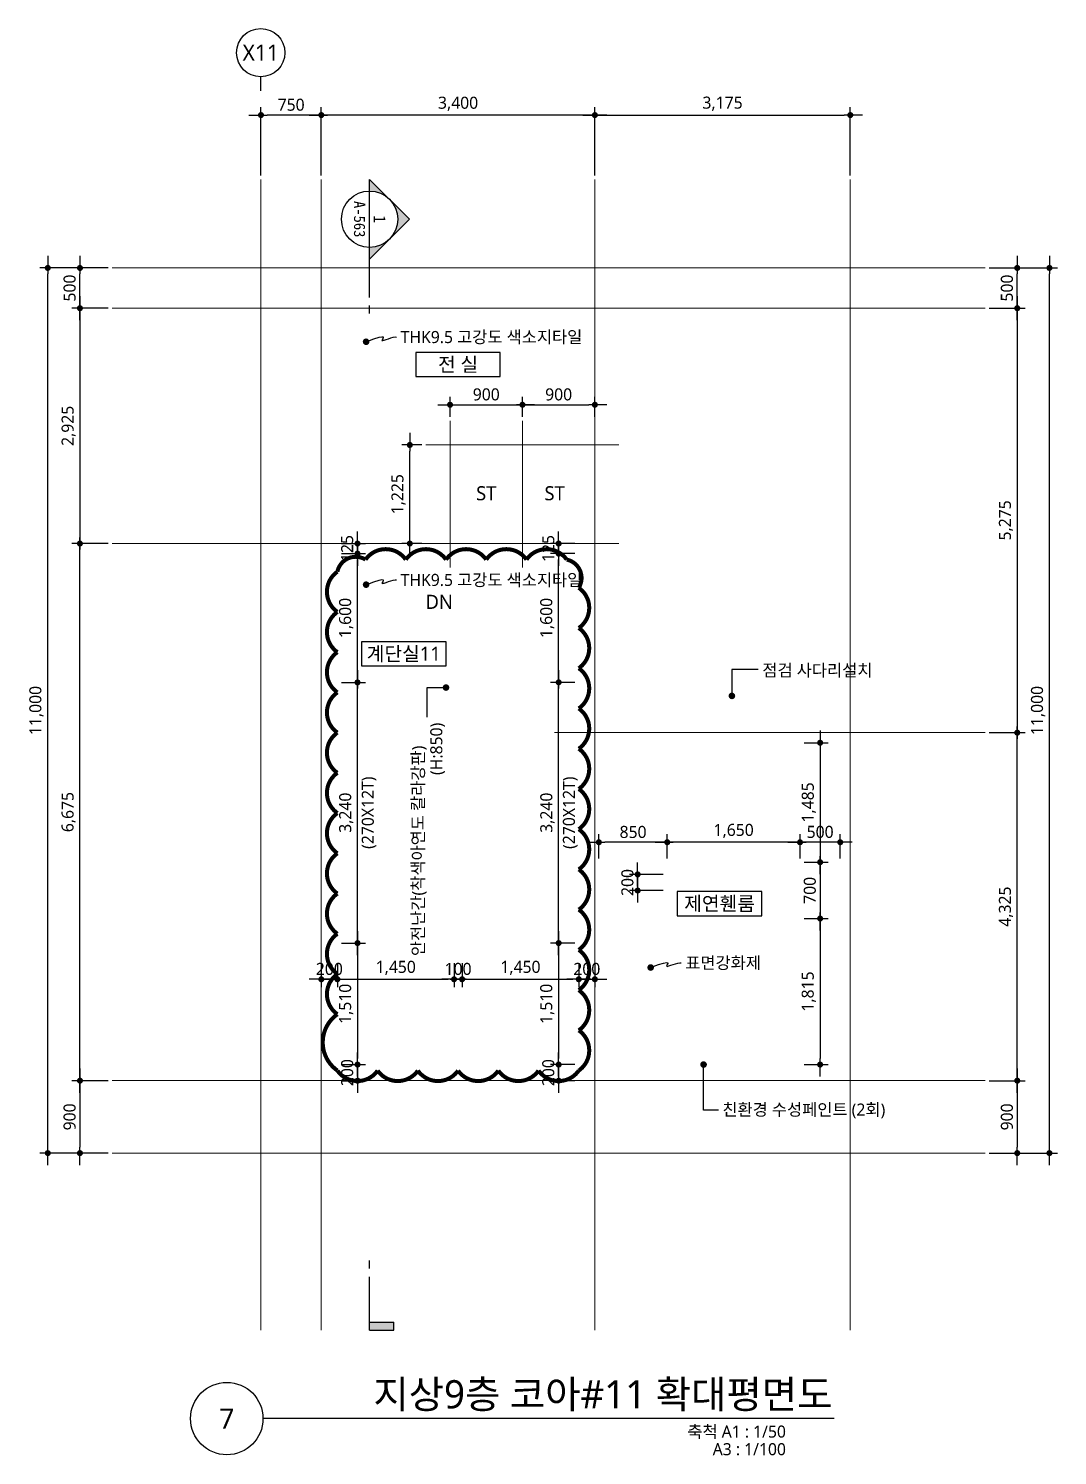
# Model space of a CAD drawing. Header units: millimetres. Extents: x 1467181 to 1850972, y 836037 to 895281.
# Drawn here: x 1683125 to 1695914, y 837511 to 855244 of the extents above; entities that cross this region are included whole.
import ezdxf
from ezdxf.enums import TextEntityAlignment as Align

# ---------------------------------------------------------------- set-up
doc = ezdxf.new("R2010")
doc.units = ezdxf.units.MM
doc.header["$MEASUREMENT"] = 0
doc.linetypes.add('CEN', pattern=[62, 60, -1, 0, -1])
doc.layers.get('0').update_dxf_attribs({"linetype": 'CONTINUOUS'})
for name, color, linetype, lineweight in [('A-AXIS-BUBL', 7, 'CONTINUOUS', 25), ('A-CNTL', 1, 'CEN', 15), ('A-DIMS', 7, 'CONTINUOUS', 25), ('A-MKXS-LEAD', 7, 'CONTINUOUS', 25), ('A-MKXS-MAK1', 3, 'CONTINUOUS', 25), ('A-MKXS-TEXT1', 3, 'CONTINUOUS', 25), ('A-MKXS-TEXT2', 7, 'CONTINUOUS', 25), ('A-MKXX-NAME', 3, 'CONTINUOUS', 25), ('A-MKXX-SYMB', 7, 'CONTINUOUS', 25), ('A-XXXX-SYMB', 7, 'CONTINUOUS', 25), ('A-XXXX-TXT1', 3, 'CONTINUOUS', 25), ('A-XXXX-TXT2', 3, 'CONTINUOUS', 25), ('REV-202205', 20, 'CONTINUOUS', 25)]:
    doc.layers.add(name, color=color, linetype=linetype, lineweight=lineweight)
doc.styles.add('HY울릉도L', font='')
doc.styles.add('돋움체', font='')
doc.styles.add('맑은고딕', font='malgun.ttf')
doc.styles.get('HY울릉도L').set_extended_font_data('HYwulM')
doc.styles.get('돋움체').set_extended_font_data('DotumChe')
doc.dimstyles.new('CDIM', dxfattribs={"dimtxt": 3, "dimasz": 1.5, "dimexe": 2, "dimexo": 1, "dimgap": 1, "dimtad": 1, "dimdec": 0, "dimrnd": 0.5, "dimzin": 0, "dimdsep": 32, "dimlunit": 6, "dimtxsty": 'HY울릉도L', "dimblk1": '_CIDOT', "dimblk2": '_CIDOT', "dimsah": 1, "dimcen": 5.5, "dimclrd": 2, "dimclre": 2, "dimclrt": 7, "dimadec": 0, "dimazin": 0, "dimtfac": 1, "dimtdec": 0, "dimtix": 1, "dimtmove": 2, "dimatfit": 1, "dimldrblk": '_CIDOT', "dimfxl": 1, "dimtolj": 1, "dimtzin": 0, "dimlwd": -1, "dimarcsym": 0})

# ---------------------------------------------------------------- blocks, each defined once
blk = doc.blocks.new('_CIDOT')
at = {"color": 0, "linetype": 'ByBlock'}
blk.add_line((2, 0), (-1, 0), dxfattribs=at)
at = {"color": 0, "linetype": 'ByBlock', "const_width": 0.5}
blk.add_lwpolyline([(-0.25, 0, 1), (0.25, 0, 1)], format="xyb", close=True, dxfattribs=at)
blk = doc.blocks.new('*D124')
at = {"layer": 'A-DIMS', "lineweight": -2, "transparency": 16777216}
for p, q in [((1686014, 853419), (1686014, 854269)), ((1686764, 853419), (1686764, 854269))]:
    blk.add_line(p, q, dxfattribs=at)
at = {"layer": 'A-DIMS', "transparency": 16777216}
blk.add_line((1686689, 854169), (1686089, 854169), dxfattribs=at)
at = {"layer": 'A-DIMS', "transparency": 16777216, "xscale": 75, "yscale": 75, "zscale": 75, "rotation": 180}
blk.add_blockref('_CIDOT', (1686014, 854169), dxfattribs=at)
at = {"layer": 'A-DIMS', "transparency": 16777216, "xscale": 75, "yscale": 75, "zscale": 75}
blk.add_blockref('_CIDOT', (1686764, 854169), dxfattribs=at)
at = {"layer": 'A-DIMS', "color": 3, "transparency": 16777216, "insert": (1686389, 854297), "char_height": 150, "attachment_point": 5, "style": '맑은고딕'}
blk.add_mtext('\\A1;750', dxfattribs=at)
blk = doc.blocks.new('*D125')
at = {"layer": 'A-DIMS', "lineweight": -2, "transparency": 16777216}
for p, q in [((1686764, 853419), (1686764, 854269)), ((1690164, 853419), (1690164, 854269))]:
    blk.add_line(p, q, dxfattribs=at)
at = {"layer": 'A-DIMS', "transparency": 16777216}
blk.add_line((1690089, 854169), (1686839, 854169), dxfattribs=at)
at = {"layer": 'A-DIMS', "transparency": 16777216, "xscale": 75, "yscale": 75, "zscale": 75, "rotation": 180}
blk.add_blockref('_CIDOT', (1686764, 854169), dxfattribs=at)
at = {"layer": 'A-DIMS', "transparency": 16777216, "xscale": 75, "yscale": 75, "zscale": 75}
blk.add_blockref('_CIDOT', (1690164, 854169), dxfattribs=at)
at = {"layer": 'A-DIMS', "color": 3, "transparency": 16777216, "insert": (1688464, 854309), "char_height": 150, "attachment_point": 5, "style": '맑은고딕'}
blk.add_mtext('\\A1;3,400', dxfattribs=at)
blk = doc.blocks.new('*D126')
at = {"layer": 'A-DIMS', "lineweight": -2, "transparency": 16777216}
for p, q in [((1684114, 852269), (1683264, 852269)), ((1684114, 841269), (1683264, 841269))]:
    blk.add_line(p, q, dxfattribs=at)
at = {"layer": 'A-DIMS', "transparency": 16777216}
blk.add_line((1683364, 841344), (1683364, 852194), dxfattribs=at)
at = {"layer": 'A-DIMS', "transparency": 16777216, "xscale": 75, "yscale": 75, "zscale": 75}
for p, rotation in [((1683364, 852269), 90), ((1683364, 841269), 270)]:
    blk.add_blockref('_CIDOT', p, dxfattribs=dict(at, rotation=rotation))
at = {"layer": 'A-DIMS', "color": 3, "transparency": 16777216, "insert": (1683223, 846769), "char_height": 150, "attachment_point": 5, "rotation": 90, "style": '맑은고딕'}
blk.add_mtext('\\A1;11,000', dxfattribs=at)
blk = doc.blocks.new('*D127')
at = {"layer": 'A-DIMS', "lineweight": -2, "transparency": 16777216}
for p, q in [((1684114, 852269), (1683664, 852269)), ((1684114, 851769), (1683664, 851769))]:
    blk.add_line(p, q, dxfattribs=at)
at = {"layer": 'A-DIMS', "transparency": 16777216}
blk.add_line((1683764, 851844), (1683764, 852194), dxfattribs=at)
at = {"layer": 'A-DIMS', "transparency": 16777216, "xscale": 75, "yscale": 75, "zscale": 75}
for p, rotation in [((1683764, 852269), 90), ((1683764, 851769), 270)]:
    blk.add_blockref('_CIDOT', p, dxfattribs=dict(at, rotation=rotation))
at = {"layer": 'A-DIMS', "color": 3, "transparency": 16777216, "insert": (1683636, 852019), "char_height": 150, "attachment_point": 5, "rotation": 90, "style": '맑은고딕'}
blk.add_mtext('\\A1;500', dxfattribs=at)
blk = doc.blocks.new('*D128')
at = {"layer": 'A-DIMS', "lineweight": -2, "transparency": 16777216}
for p, q in [((1684114, 851769), (1683664, 851769)), ((1684114, 848844), (1683664, 848844))]:
    blk.add_line(p, q, dxfattribs=at)
at = {"layer": 'A-DIMS', "transparency": 16777216}
blk.add_line((1683764, 851694), (1683764, 848919), dxfattribs=at)
at = {"layer": 'A-DIMS', "transparency": 16777216, "xscale": 75, "yscale": 75, "zscale": 75}
for p, rotation in [((1683764, 851769), 90), ((1683764, 848844), 270)]:
    blk.add_blockref('_CIDOT', p, dxfattribs=dict(at, rotation=rotation))
at = {"layer": 'A-DIMS', "color": 3, "transparency": 16777216, "insert": (1683624, 850307), "char_height": 150, "attachment_point": 5, "rotation": 90, "style": '맑은고딕'}
blk.add_mtext('\\A1;2,925', dxfattribs=at)
blk = doc.blocks.new('*D129')
at = {"layer": 'A-DIMS', "lineweight": -2, "transparency": 16777216}
for p, q in [((1684114, 848844), (1683664, 848844)), ((1684114, 842169), (1683664, 842169))]:
    blk.add_line(p, q, dxfattribs=at)
at = {"layer": 'A-DIMS', "transparency": 16777216}
blk.add_line((1683764, 842244), (1683764, 848769), dxfattribs=at)
at = {"layer": 'A-DIMS', "transparency": 16777216, "xscale": 75, "yscale": 75, "zscale": 75}
for p, rotation in [((1683764, 848844), 90), ((1683764, 842169), 270)]:
    blk.add_blockref('_CIDOT', p, dxfattribs=dict(at, rotation=rotation))
at = {"layer": 'A-DIMS', "color": 3, "transparency": 16777216, "insert": (1683624, 845507), "char_height": 150, "attachment_point": 5, "rotation": 90, "style": '맑은고딕'}
blk.add_mtext('\\A1;6,675', dxfattribs=at)
blk = doc.blocks.new('*D130')
at = {"layer": 'A-DIMS', "lineweight": -2, "transparency": 16777216}
for p, q in [((1684114, 842169), (1683664, 842169)), ((1684114, 841269), (1683664, 841269))]:
    blk.add_line(p, q, dxfattribs=at)
at = {"layer": 'A-DIMS', "transparency": 16777216}
blk.add_line((1683764, 842094), (1683764, 841344), dxfattribs=at)
at = {"layer": 'A-DIMS', "transparency": 16777216, "xscale": 75, "yscale": 75, "zscale": 75}
for p, rotation in [((1683764, 842169), 90), ((1683764, 841269), 270)]:
    blk.add_blockref('_CIDOT', p, dxfattribs=dict(at, rotation=rotation))
at = {"layer": 'A-DIMS', "color": 3, "transparency": 16777216, "insert": (1683636, 841719), "char_height": 150, "attachment_point": 5, "rotation": 90, "style": '맑은고딕'}
blk.add_mtext('\\A1;900', dxfattribs=at)
blk = doc.blocks.new('*D131')
at = {"layer": 'A-DIMS', "lineweight": -2, "transparency": 16777216}
for p, q in [((1688364, 850419), (1688364, 850669)), ((1689264, 850419), (1689264, 850669))]:
    blk.add_line(p, q, dxfattribs=at)
at = {"layer": 'A-DIMS', "transparency": 16777216}
blk.add_line((1688439, 850569), (1689189, 850569), dxfattribs=at)
at = {"layer": 'A-DIMS', "transparency": 16777216, "xscale": 75, "yscale": 75, "zscale": 75, "rotation": 180}
blk.add_blockref('_CIDOT', (1688364, 850569), dxfattribs=at)
at = {"layer": 'A-DIMS', "transparency": 16777216, "xscale": 75, "yscale": 75, "zscale": 75}
blk.add_blockref('_CIDOT', (1689264, 850569), dxfattribs=at)
at = {"layer": 'A-DIMS', "color": 3, "transparency": 16777216, "insert": (1688814, 850697), "char_height": 150, "attachment_point": 5, "style": '맑은고딕'}
blk.add_mtext('\\A1;900', dxfattribs=at)
blk = doc.blocks.new('*D132')
at = {"layer": 'A-DIMS', "lineweight": -2, "transparency": 16777216}
for p, q in [((1689264, 850419), (1689264, 850669)), ((1690164, 850419), (1690164, 850669))]:
    blk.add_line(p, q, dxfattribs=at)
at = {"layer": 'A-DIMS', "transparency": 16777216}
blk.add_line((1689339, 850569), (1690089, 850569), dxfattribs=at)
at = {"layer": 'A-DIMS', "transparency": 16777216, "xscale": 75, "yscale": 75, "zscale": 75, "rotation": 180}
blk.add_blockref('_CIDOT', (1689264, 850569), dxfattribs=at)
at = {"layer": 'A-DIMS', "transparency": 16777216, "xscale": 75, "yscale": 75, "zscale": 75}
blk.add_blockref('_CIDOT', (1690164, 850569), dxfattribs=at)
at = {"layer": 'A-DIMS', "color": 3, "transparency": 16777216, "insert": (1689714, 850697), "char_height": 150, "attachment_point": 5, "style": '맑은고딕'}
blk.add_mtext('\\A1;900', dxfattribs=at)
blk = doc.blocks.new('*D133')
at = {"layer": 'A-DIMS', "lineweight": -2, "transparency": 16777216}
for p, q in [((1688014, 850069), (1687764, 850069)), ((1688014, 848844), (1687764, 848844))]:
    blk.add_line(p, q, dxfattribs=at)
at = {"layer": 'A-DIMS', "transparency": 16777216}
blk.add_line((1687864, 848919), (1687864, 849994), dxfattribs=at)
at = {"layer": 'A-DIMS', "transparency": 16777216, "xscale": 75, "yscale": 75, "zscale": 75}
for p, rotation in [((1687864, 850069), 90), ((1687864, 848844), 270)]:
    blk.add_blockref('_CIDOT', p, dxfattribs=dict(at, rotation=rotation))
at = {"layer": 'A-DIMS', "color": 3, "transparency": 16777216, "insert": (1687723, 849457), "char_height": 150, "attachment_point": 5, "rotation": 90, "style": '맑은고딕'}
blk.add_mtext('\\A1;1,225', dxfattribs=at)
blk = doc.blocks.new('*D134')
at = {"layer": 'A-DIMS', "lineweight": -2, "transparency": 16777216}
for p, q in [((1690164, 853419), (1690164, 854269)), ((1693339, 853419), (1693339, 854269))]:
    blk.add_line(p, q, dxfattribs=at)
at = {"layer": 'A-DIMS', "transparency": 16777216}
blk.add_line((1690239, 854169), (1693264, 854169), dxfattribs=at)
at = {"layer": 'A-DIMS', "transparency": 16777216, "xscale": 75, "yscale": 75, "zscale": 75, "rotation": 180}
blk.add_blockref('_CIDOT', (1690164, 854169), dxfattribs=at)
at = {"layer": 'A-DIMS', "transparency": 16777216, "xscale": 75, "yscale": 75, "zscale": 75}
blk.add_blockref('_CIDOT', (1693339, 854169), dxfattribs=at)
at = {"layer": 'A-DIMS', "color": 3, "transparency": 16777216, "insert": (1691751, 854310), "char_height": 150, "attachment_point": 5, "style": '맑은고딕'}
blk.add_mtext('\\A1;3,175', dxfattribs=at)
blk = doc.blocks.new('*D135')
at = {"layer": 'A-DIMS', "lineweight": -2, "transparency": 16777216}
for p, q in [((1695064, 852269), (1695914, 852269)), ((1695064, 841269), (1695914, 841269))]:
    blk.add_line(p, q, dxfattribs=at)
at = {"layer": 'A-DIMS', "transparency": 16777216}
blk.add_line((1695814, 841344), (1695814, 852194), dxfattribs=at)
at = {"layer": 'A-DIMS', "transparency": 16777216, "xscale": 75, "yscale": 75, "zscale": 75}
for p, rotation in [((1695814, 852269), 90), ((1695814, 841269), 270)]:
    blk.add_blockref('_CIDOT', p, dxfattribs=dict(at, rotation=rotation))
at = {"layer": 'A-DIMS', "color": 3, "transparency": 16777216, "insert": (1695673, 846769), "char_height": 150, "attachment_point": 5, "rotation": 90, "style": '맑은고딕'}
blk.add_mtext('\\A1;11,000', dxfattribs=at)
blk = doc.blocks.new('*D136')
at = {"layer": 'A-DIMS', "lineweight": -2, "transparency": 16777216}
for p, q in [((1695064, 852269), (1695514, 852269)), ((1695064, 851769), (1695514, 851769))]:
    blk.add_line(p, q, dxfattribs=at)
at = {"layer": 'A-DIMS', "transparency": 16777216}
blk.add_line((1695414, 851844), (1695414, 852194), dxfattribs=at)
at = {"layer": 'A-DIMS', "transparency": 16777216, "xscale": 75, "yscale": 75, "zscale": 75}
for p, rotation in [((1695414, 852269), 90), ((1695414, 851769), 270)]:
    blk.add_blockref('_CIDOT', p, dxfattribs=dict(at, rotation=rotation))
at = {"layer": 'A-DIMS', "color": 3, "transparency": 16777216, "insert": (1695286, 852019), "char_height": 150, "attachment_point": 5, "rotation": 90, "style": '맑은고딕'}
blk.add_mtext('\\A1;500', dxfattribs=at)
blk = doc.blocks.new('*D137')
at = {"layer": 'A-DIMS', "lineweight": -2, "transparency": 16777216}
for p, q in [((1695064, 851769), (1695514, 851769)), ((1695064, 846494), (1695514, 846494))]:
    blk.add_line(p, q, dxfattribs=at)
at = {"layer": 'A-DIMS', "transparency": 16777216}
blk.add_line((1695414, 851694), (1695414, 846569), dxfattribs=at)
at = {"layer": 'A-DIMS', "transparency": 16777216, "xscale": 75, "yscale": 75, "zscale": 75}
for p, rotation in [((1695414, 851769), 90), ((1695414, 846494), 270)]:
    blk.add_blockref('_CIDOT', p, dxfattribs=dict(at, rotation=rotation))
at = {"layer": 'A-DIMS', "color": 3, "transparency": 16777216, "insert": (1695274, 849132), "char_height": 150, "attachment_point": 5, "rotation": 90, "style": '맑은고딕'}
blk.add_mtext('\\A1;5,275', dxfattribs=at)
blk = doc.blocks.new('*D138')
at = {"layer": 'A-DIMS', "lineweight": -2, "transparency": 16777216}
for p, q in [((1695064, 846494), (1695514, 846494)), ((1695064, 842169), (1695514, 842169))]:
    blk.add_line(p, q, dxfattribs=at)
at = {"layer": 'A-DIMS', "transparency": 16777216}
blk.add_line((1695414, 842244), (1695414, 846419), dxfattribs=at)
at = {"layer": 'A-DIMS', "transparency": 16777216, "xscale": 75, "yscale": 75, "zscale": 75}
for p, rotation in [((1695414, 846494), 90), ((1695414, 842169), 270)]:
    blk.add_blockref('_CIDOT', p, dxfattribs=dict(at, rotation=rotation))
at = {"layer": 'A-DIMS', "color": 3, "transparency": 16777216, "insert": (1695274, 844332), "char_height": 150, "attachment_point": 5, "rotation": 90, "style": '맑은고딕'}
blk.add_mtext('\\A1;4,325', dxfattribs=at)
blk = doc.blocks.new('*D139')
at = {"layer": 'A-DIMS', "lineweight": -2, "transparency": 16777216}
for p, q in [((1695064, 842169), (1695514, 842169)), ((1695064, 841269), (1695514, 841269))]:
    blk.add_line(p, q, dxfattribs=at)
at = {"layer": 'A-DIMS', "transparency": 16777216}
blk.add_line((1695414, 842094), (1695414, 841344), dxfattribs=at)
at = {"layer": 'A-DIMS', "transparency": 16777216, "xscale": 75, "yscale": 75, "zscale": 75}
for p, rotation in [((1695414, 842169), 90), ((1695414, 841269), 270)]:
    blk.add_blockref('_CIDOT', p, dxfattribs=dict(at, rotation=rotation))
at = {"layer": 'A-DIMS', "color": 3, "transparency": 16777216, "insert": (1695286, 841719), "char_height": 150, "attachment_point": 5, "rotation": 90, "style": '맑은고딕'}
blk.add_mtext('\\A1;900', dxfattribs=at)
blk = doc.blocks.new('CORE 11- 단면')
at = {"layer": 'A-MKXS-MAK1'}
blk.add_hatch(color=256, dxfattribs=at).paths.add_polyline_path([(22637, 13698), (22637, 13798), (22937, 13798), (22937, 13698)])
h = blk.add_hatch(color=256, dxfattribs=at)
h.paths.add_polyline_path([(22442, -7), (22690, 241, 0.414214), (22690, -254)])
h.paths.add_polyline_path([(22690, 241), (22937, 488), (22937, 343, 0.198912)])
h.paths.add_polyline_path([(22690, -254, 0.198912), (22937, -357), (22937, -502)])
for p, q in [((22637, 13798), (22637, 13698)), ((22937, 13798), (22637, 13798)), ((22937, 13698), (22637, 13698)), ((22937, 13798), (22937, 13135)), ((22937, 13035), (22937, 12935)), ((22937, 1166), (22937, 1066)), ((22937, 966), (22937, -502)), ((22937, 488), (22442, -7)), ((22937, -502), (22442, -7))]:
    blk.add_line(p, q, dxfattribs=at)
blk.add_circle((22937, -7), 350, dxfattribs=at)
at = {"layer": 'A-MKXS-TEXT2', "style": '돋움체'}
for s, height, p in [('A-563', 140, (23062, -7)), ('1', 150, (22812, -7))]:
    blk.add_text(s, height=height, rotation=90, dxfattribs=at).set_placement(p, align=Align.MIDDLE)
blk = doc.blocks.new('*D648')
at = {"layer": 'A-DIMS', "lineweight": -2, "transparency": 16777216}
for p, q in [((1687014, 847119), (1687314, 847119)), ((1687014, 843879), (1687314, 843879))]:
    blk.add_line(p, q, dxfattribs=at)
at = {"layer": 'A-DIMS', "transparency": 16777216}
blk.add_line((1687214, 843954), (1687214, 847044), dxfattribs=at)
at = {"layer": 'A-DIMS', "transparency": 16777216, "xscale": 75, "yscale": 75, "zscale": 75}
for p, rotation in [((1687214, 847119), 90), ((1687214, 843879), 270)]:
    blk.add_blockref('_CIDOT', p, dxfattribs=dict(at, rotation=rotation))
at = {"layer": 'A-DIMS', "color": 3, "transparency": 16777216, "char_height": 150, "attachment_point": 5, "rotation": 90, "style": '맑은고딕'}
for s, insert in [('\\A1;(270X12T)', (1687358, 845499)), ('\\A1;3,240', (1687074, 845499))]:
    blk.add_mtext(s, dxfattribs=dict(at, insert=insert))
blk = doc.blocks.new('*D649')
at = {"layer": 'A-DIMS', "lineweight": -2, "transparency": 16777216}
for p, q in [((1687014, 843879), (1687314, 843879)), ((1687014, 842369), (1687314, 842369))]:
    blk.add_line(p, q, dxfattribs=at)
at = {"layer": 'A-DIMS', "transparency": 16777216}
blk.add_line((1687214, 843804), (1687214, 842444), dxfattribs=at)
at = {"layer": 'A-DIMS', "transparency": 16777216, "xscale": 75, "yscale": 75, "zscale": 75}
for p, rotation in [((1687214, 843879), 90), ((1687214, 842369), 270)]:
    blk.add_blockref('_CIDOT', p, dxfattribs=dict(at, rotation=rotation))
at = {"layer": 'A-DIMS', "color": 3, "transparency": 16777216, "insert": (1687073, 843124), "char_height": 150, "attachment_point": 5, "rotation": 90, "style": '맑은고딕'}
blk.add_mtext('\\A1;1,510', dxfattribs=at)
blk = doc.blocks.new('*D650')
at = {"layer": 'A-DIMS', "lineweight": -2, "transparency": 16777216}
for p, q in [((1687014, 848719), (1687314, 848719)), ((1687014, 847119), (1687314, 847119))]:
    blk.add_line(p, q, dxfattribs=at)
at = {"layer": 'A-DIMS', "transparency": 16777216}
blk.add_line((1687214, 847194), (1687214, 848644), dxfattribs=at)
at = {"layer": 'A-DIMS', "transparency": 16777216, "xscale": 75, "yscale": 75, "zscale": 75}
for p, rotation in [((1687214, 848719), 90), ((1687214, 847119), 270)]:
    blk.add_blockref('_CIDOT', p, dxfattribs=dict(at, rotation=rotation))
at = {"layer": 'A-DIMS', "color": 3, "transparency": 16777216, "insert": (1687073, 847919), "char_height": 150, "attachment_point": 5, "rotation": 90, "style": '맑은고딕'}
blk.add_mtext('\\A1;1,600', dxfattribs=at)
blk = doc.blocks.new('*D651')
at = {"layer": 'A-DIMS', "transparency": 16777216}
for p, q in [((1687214, 848919), (1687214, 848994)), ((1687214, 848719), (1687214, 848844)), ((1687214, 848644), (1687214, 848569))]:
    blk.add_line(p, q, dxfattribs=at)
at = {"layer": 'A-DIMS', "lineweight": -2, "transparency": 16777216}
for p, q in [((1687014, 848844), (1687314, 848844)), ((1687014, 848719), (1687314, 848719))]:
    blk.add_line(p, q, dxfattribs=at)
at = {"layer": 'A-DIMS', "transparency": 16777216, "xscale": 75, "yscale": 75, "zscale": 75}
for p, rotation in [((1687214, 848844), 270), ((1687214, 848719), 90)]:
    blk.add_blockref('_CIDOT', p, dxfattribs=dict(at, rotation=rotation))
at = {"layer": 'A-DIMS', "color": 3, "transparency": 16777216, "insert": (1687086, 848782), "char_height": 150, "attachment_point": 5, "rotation": 90, "style": '맑은고딕'}
blk.add_mtext('\\A1;125', dxfattribs=at)
blk = doc.blocks.new('*D652')
at = {"layer": 'A-DIMS', "transparency": 16777216}
for p, q in [((1687214, 842444), (1687214, 842519)), ((1687214, 842369), (1687214, 842169)), ((1687214, 842094), (1687214, 842019))]:
    blk.add_line(p, q, dxfattribs=at)
at = {"layer": 'A-DIMS', "lineweight": -2, "transparency": 16777216}
for p, q in [((1687014, 842369), (1687314, 842369)), ((1687014, 842169), (1687314, 842169))]:
    blk.add_line(p, q, dxfattribs=at)
at = {"layer": 'A-DIMS', "transparency": 16777216, "xscale": 75, "yscale": 75, "zscale": 75}
for p, rotation in [((1687214, 842369), 270), ((1687214, 842169), 90)]:
    blk.add_blockref('_CIDOT', p, dxfattribs=dict(at, rotation=rotation))
at = {"layer": 'A-DIMS', "color": 3, "transparency": 16777216, "insert": (1687086, 842269), "char_height": 150, "attachment_point": 5, "rotation": 90, "style": '맑은고딕'}
blk.add_mtext('\\A1;200', dxfattribs=at)
blk = doc.blocks.new('*D653')
at = {"layer": 'A-DIMS', "lineweight": -2, "transparency": 16777216}
for p, q in [((1686964, 843629), (1686964, 843329)), ((1688414, 843629), (1688414, 843329))]:
    blk.add_line(p, q, dxfattribs=at)
at = {"layer": 'A-DIMS', "transparency": 16777216}
blk.add_line((1687039, 843429), (1688339, 843429), dxfattribs=at)
at = {"layer": 'A-DIMS', "transparency": 16777216, "xscale": 75, "yscale": 75, "zscale": 75, "rotation": 180}
blk.add_blockref('_CIDOT', (1686964, 843429), dxfattribs=at)
at = {"layer": 'A-DIMS', "transparency": 16777216, "xscale": 75, "yscale": 75, "zscale": 75}
blk.add_blockref('_CIDOT', (1688414, 843429), dxfattribs=at)
at = {"layer": 'A-DIMS', "color": 3, "transparency": 16777216, "insert": (1687689, 843570), "char_height": 150, "attachment_point": 5, "style": '맑은고딕'}
blk.add_mtext('\\A1;1,450', dxfattribs=at)
blk = doc.blocks.new('*D654')
at = {"layer": 'A-DIMS', "lineweight": -2, "transparency": 16777216}
for p, q in [((1686764, 843629), (1686764, 843329)), ((1686964, 843629), (1686964, 843329))]:
    blk.add_line(p, q, dxfattribs=at)
at = {"layer": 'A-DIMS', "transparency": 16777216}
for p, q in [((1686689, 843429), (1686614, 843429)), ((1686764, 843429), (1686964, 843429)), ((1687039, 843429), (1687114, 843429))]:
    blk.add_line(p, q, dxfattribs=at)
at = {"layer": 'A-DIMS', "transparency": 16777216, "xscale": 75, "yscale": 75, "zscale": 75}
blk.add_blockref('_CIDOT', (1686764, 843429), dxfattribs=at)
at = {"layer": 'A-DIMS', "transparency": 16777216, "xscale": 75, "yscale": 75, "zscale": 75, "rotation": 180}
blk.add_blockref('_CIDOT', (1686964, 843429), dxfattribs=at)
at = {"layer": 'A-DIMS', "color": 3, "transparency": 16777216, "insert": (1686864, 843557), "char_height": 150, "attachment_point": 5, "style": '맑은고딕'}
blk.add_mtext('\\A1;200', dxfattribs=at)
blk = doc.blocks.new('*D655')
at = {"layer": 'A-DIMS', "lineweight": -2, "transparency": 16777216}
for p, q in [((1688514, 843629), (1688514, 843329)), ((1689964, 843629), (1689964, 843329))]:
    blk.add_line(p, q, dxfattribs=at)
at = {"layer": 'A-DIMS', "transparency": 16777216}
blk.add_line((1688589, 843429), (1689889, 843429), dxfattribs=at)
at = {"layer": 'A-DIMS', "transparency": 16777216, "xscale": 75, "yscale": 75, "zscale": 75, "rotation": 180}
blk.add_blockref('_CIDOT', (1688514, 843429), dxfattribs=at)
at = {"layer": 'A-DIMS', "transparency": 16777216, "xscale": 75, "yscale": 75, "zscale": 75}
blk.add_blockref('_CIDOT', (1689964, 843429), dxfattribs=at)
at = {"layer": 'A-DIMS', "color": 3, "transparency": 16777216, "insert": (1689239, 843570), "char_height": 150, "attachment_point": 5, "style": '맑은고딕'}
blk.add_mtext('\\A1;1,450', dxfattribs=at)
blk = doc.blocks.new('*D656')
at = {"layer": 'A-DIMS', "lineweight": -2, "transparency": 16777216}
for p, q in [((1688414, 843629), (1688414, 843329)), ((1688514, 843629), (1688514, 843329))]:
    blk.add_line(p, q, dxfattribs=at)
at = {"layer": 'A-DIMS', "transparency": 16777216}
for p, q in [((1688339, 843429), (1688264, 843429)), ((1688414, 843429), (1688514, 843429)), ((1688589, 843429), (1688664, 843429))]:
    blk.add_line(p, q, dxfattribs=at)
at = {"layer": 'A-DIMS', "transparency": 16777216, "xscale": 75, "yscale": 75, "zscale": 75}
blk.add_blockref('_CIDOT', (1688414, 843429), dxfattribs=at)
at = {"layer": 'A-DIMS', "transparency": 16777216, "xscale": 75, "yscale": 75, "zscale": 75, "rotation": 180}
blk.add_blockref('_CIDOT', (1688514, 843429), dxfattribs=at)
at = {"layer": 'A-DIMS', "color": 3, "transparency": 16777216, "insert": (1688464, 843557), "char_height": 150, "attachment_point": 5, "style": '맑은고딕'}
blk.add_mtext('\\A1;100', dxfattribs=at)
blk = doc.blocks.new('*D657')
at = {"layer": 'A-DIMS', "lineweight": -2, "transparency": 16777216}
for p, q in [((1689964, 843629), (1689964, 843329)), ((1690164, 843629), (1690164, 843329))]:
    blk.add_line(p, q, dxfattribs=at)
at = {"layer": 'A-DIMS', "transparency": 16777216}
for p, q in [((1689889, 843429), (1689814, 843429)), ((1689964, 843429), (1690164, 843429)), ((1690239, 843429), (1690314, 843429))]:
    blk.add_line(p, q, dxfattribs=at)
at = {"layer": 'A-DIMS', "transparency": 16777216, "xscale": 75, "yscale": 75, "zscale": 75}
blk.add_blockref('_CIDOT', (1689964, 843429), dxfattribs=at)
at = {"layer": 'A-DIMS', "transparency": 16777216, "xscale": 75, "yscale": 75, "zscale": 75, "rotation": 180}
blk.add_blockref('_CIDOT', (1690164, 843429), dxfattribs=at)
at = {"layer": 'A-DIMS', "color": 3, "transparency": 16777216, "insert": (1690064, 843557), "char_height": 150, "attachment_point": 5, "style": '맑은고딕'}
blk.add_mtext('\\A1;200', dxfattribs=at)
blk = doc.blocks.new('*D658')
at = {"layer": 'A-DIMS', "lineweight": -2, "transparency": 16777216}
for p, q in [((1689914, 847119), (1689614, 847119)), ((1689914, 843879), (1689614, 843879))]:
    blk.add_line(p, q, dxfattribs=at)
at = {"layer": 'A-DIMS', "transparency": 16777216}
blk.add_line((1689714, 843954), (1689714, 847044), dxfattribs=at)
at = {"layer": 'A-DIMS', "transparency": 16777216, "xscale": 75, "yscale": 75, "zscale": 75}
for p, rotation in [((1689714, 847119), 90), ((1689714, 843879), 270)]:
    blk.add_blockref('_CIDOT', p, dxfattribs=dict(at, rotation=rotation))
at = {"layer": 'A-DIMS', "color": 3, "transparency": 16777216, "char_height": 150, "attachment_point": 5, "rotation": 90, "style": '맑은고딕'}
for s, insert in [('\\A1;(270X12T)', (1689858, 845499)), ('\\A1;3,240', (1689574, 845499))]:
    blk.add_mtext(s, dxfattribs=dict(at, insert=insert))
blk = doc.blocks.new('*D659')
at = {"layer": 'A-DIMS', "lineweight": -2, "transparency": 16777216}
for p, q in [((1689914, 843879), (1689614, 843879)), ((1689914, 842369), (1689614, 842369))]:
    blk.add_line(p, q, dxfattribs=at)
at = {"layer": 'A-DIMS', "transparency": 16777216}
blk.add_line((1689714, 843804), (1689714, 842444), dxfattribs=at)
at = {"layer": 'A-DIMS', "transparency": 16777216, "xscale": 75, "yscale": 75, "zscale": 75}
for p, rotation in [((1689714, 843879), 90), ((1689714, 842369), 270)]:
    blk.add_blockref('_CIDOT', p, dxfattribs=dict(at, rotation=rotation))
at = {"layer": 'A-DIMS', "color": 3, "transparency": 16777216, "insert": (1689573, 843124), "char_height": 150, "attachment_point": 5, "rotation": 90, "style": '맑은고딕'}
blk.add_mtext('\\A1;1,510', dxfattribs=at)
blk = doc.blocks.new('*D660')
at = {"layer": 'A-DIMS', "transparency": 16777216}
for p, q in [((1689714, 848919), (1689714, 848994)), ((1689714, 848719), (1689714, 848844)), ((1689714, 848644), (1689714, 848569))]:
    blk.add_line(p, q, dxfattribs=at)
at = {"layer": 'A-DIMS', "lineweight": -2, "transparency": 16777216}
for p, q in [((1689914, 848844), (1689614, 848844)), ((1689914, 848719), (1689614, 848719))]:
    blk.add_line(p, q, dxfattribs=at)
at = {"layer": 'A-DIMS', "transparency": 16777216, "xscale": 75, "yscale": 75, "zscale": 75}
for p, rotation in [((1689714, 848844), 270), ((1689714, 848719), 90)]:
    blk.add_blockref('_CIDOT', p, dxfattribs=dict(at, rotation=rotation))
at = {"layer": 'A-DIMS', "color": 3, "transparency": 16777216, "insert": (1689586, 848782), "char_height": 150, "attachment_point": 5, "rotation": 90, "style": '맑은고딕'}
blk.add_mtext('\\A1;125', dxfattribs=at)
blk = doc.blocks.new('*D661')
at = {"layer": 'A-DIMS', "transparency": 16777216}
for p, q in [((1689714, 842444), (1689714, 842519)), ((1689714, 842369), (1689714, 842169)), ((1689714, 842094), (1689714, 842019))]:
    blk.add_line(p, q, dxfattribs=at)
at = {"layer": 'A-DIMS', "lineweight": -2, "transparency": 16777216}
for p, q in [((1689914, 842369), (1689614, 842369)), ((1689914, 842169), (1689614, 842169))]:
    blk.add_line(p, q, dxfattribs=at)
at = {"layer": 'A-DIMS', "transparency": 16777216, "xscale": 75, "yscale": 75, "zscale": 75}
for p, rotation in [((1689714, 842369), 270), ((1689714, 842169), 90)]:
    blk.add_blockref('_CIDOT', p, dxfattribs=dict(at, rotation=rotation))
at = {"layer": 'A-DIMS', "color": 3, "transparency": 16777216, "insert": (1689586, 842269), "char_height": 150, "attachment_point": 5, "rotation": 90, "style": '맑은고딕'}
blk.add_mtext('\\A1;200', dxfattribs=at)
blk = doc.blocks.new('*D662')
at = {"layer": 'A-DIMS', "lineweight": -2, "transparency": 16777216}
for p, q in [((1689914, 848719), (1689614, 848719)), ((1689914, 847119), (1689614, 847119))]:
    blk.add_line(p, q, dxfattribs=at)
at = {"layer": 'A-DIMS', "transparency": 16777216}
blk.add_line((1689714, 847194), (1689714, 848644), dxfattribs=at)
at = {"layer": 'A-DIMS', "transparency": 16777216, "xscale": 75, "yscale": 75, "zscale": 75}
for p, rotation in [((1689714, 848719), 90), ((1689714, 847119), 270)]:
    blk.add_blockref('_CIDOT', p, dxfattribs=dict(at, rotation=rotation))
at = {"layer": 'A-DIMS', "color": 3, "transparency": 16777216, "insert": (1689573, 847919), "char_height": 150, "attachment_point": 5, "rotation": 90, "style": '맑은고딕'}
blk.add_mtext('\\A1;1,600', dxfattribs=at)
blk = doc.blocks.new('*D901')
at = {"layer": 'A-DIMS', "lineweight": -2, "transparency": 16777216}
for p, q in [((1692764, 846369), (1693064, 846369)), ((1692764, 844884), (1693064, 844884))]:
    blk.add_line(p, q, dxfattribs=at)
at = {"layer": 'A-DIMS', "transparency": 16777216}
blk.add_line((1692964, 846294), (1692964, 844959), dxfattribs=at)
at = {"layer": 'A-DIMS', "transparency": 16777216, "xscale": 75, "yscale": 75, "zscale": 75}
for p, rotation in [((1692964, 846369), 90), ((1692964, 844884), 270)]:
    blk.add_blockref('_CIDOT', p, dxfattribs=dict(at, rotation=rotation))
at = {"layer": 'A-DIMS', "color": 3, "transparency": 16777216, "insert": (1692824, 845627), "char_height": 150, "attachment_point": 5, "rotation": 90, "style": '맑은고딕'}
blk.add_mtext('\\A1;1,485', dxfattribs=at)
blk = doc.blocks.new('*D902')
at = {"layer": 'A-DIMS', "lineweight": -2, "transparency": 16777216}
for p, q in [((1692764, 844884), (1693064, 844884)), ((1692764, 844184), (1693064, 844184))]:
    blk.add_line(p, q, dxfattribs=at)
at = {"layer": 'A-DIMS', "transparency": 16777216}
blk.add_line((1692964, 844809), (1692964, 844259), dxfattribs=at)
at = {"layer": 'A-DIMS', "transparency": 16777216, "xscale": 75, "yscale": 75, "zscale": 75}
for p, rotation in [((1692964, 844884), 90), ((1692964, 844184), 270)]:
    blk.add_blockref('_CIDOT', p, dxfattribs=dict(at, rotation=rotation))
at = {"layer": 'A-DIMS', "color": 3, "transparency": 16777216, "insert": (1692836, 844534), "char_height": 150, "attachment_point": 5, "rotation": 90, "style": '맑은고딕'}
blk.add_mtext('\\A1;700', dxfattribs=at)
blk = doc.blocks.new('*D903')
at = {"layer": 'A-DIMS', "lineweight": -2, "transparency": 16777216}
for p, q in [((1692764, 844184), (1693064, 844184)), ((1692764, 842369), (1693064, 842369))]:
    blk.add_line(p, q, dxfattribs=at)
at = {"layer": 'A-DIMS', "transparency": 16777216}
blk.add_line((1692964, 844109), (1692964, 842444), dxfattribs=at)
at = {"layer": 'A-DIMS', "transparency": 16777216, "xscale": 75, "yscale": 75, "zscale": 75}
for p, rotation in [((1692964, 844184), 90), ((1692964, 842369), 270)]:
    blk.add_blockref('_CIDOT', p, dxfattribs=dict(at, rotation=rotation))
at = {"layer": 'A-DIMS', "color": 3, "transparency": 16777216, "insert": (1692823, 843277), "char_height": 150, "attachment_point": 5, "rotation": 90, "style": '맑은고딕'}
blk.add_mtext('\\A1;1,815', dxfattribs=at)
blk = doc.blocks.new('*D904')
at = {"layer": 'A-DIMS', "lineweight": -2, "transparency": 16777216}
for p, q in [((1692714, 844932), (1692714, 845232)), ((1693214, 844932), (1693214, 845232))]:
    blk.add_line(p, q, dxfattribs=at)
at = {"layer": 'A-DIMS', "transparency": 16777216}
blk.add_line((1693139, 845132), (1692789, 845132), dxfattribs=at)
at = {"layer": 'A-DIMS', "transparency": 16777216, "xscale": 75, "yscale": 75, "zscale": 75, "rotation": 180}
blk.add_blockref('_CIDOT', (1692714, 845132), dxfattribs=at)
at = {"layer": 'A-DIMS', "transparency": 16777216, "xscale": 75, "yscale": 75, "zscale": 75}
blk.add_blockref('_CIDOT', (1693214, 845132), dxfattribs=at)
at = {"layer": 'A-DIMS', "color": 3, "transparency": 16777216, "insert": (1692964, 845260), "char_height": 150, "attachment_point": 5, "style": '맑은고딕'}
blk.add_mtext('\\A1;500', dxfattribs=at)
blk = doc.blocks.new('*D905')
at = {"layer": 'A-DIMS', "lineweight": -2, "transparency": 16777216}
for p, q in [((1691064, 844932), (1691064, 845232)), ((1692714, 844932), (1692714, 845232))]:
    blk.add_line(p, q, dxfattribs=at)
at = {"layer": 'A-DIMS', "transparency": 16777216}
blk.add_line((1692639, 845132), (1691139, 845132), dxfattribs=at)
at = {"layer": 'A-DIMS', "transparency": 16777216, "xscale": 75, "yscale": 75, "zscale": 75, "rotation": 180}
blk.add_blockref('_CIDOT', (1691064, 845132), dxfattribs=at)
at = {"layer": 'A-DIMS', "transparency": 16777216, "xscale": 75, "yscale": 75, "zscale": 75}
blk.add_blockref('_CIDOT', (1692714, 845132), dxfattribs=at)
at = {"layer": 'A-DIMS', "color": 3, "transparency": 16777216, "insert": (1691889, 845272), "char_height": 150, "attachment_point": 5, "style": '맑은고딕'}
blk.add_mtext('\\A1;1,650', dxfattribs=at)
blk = doc.blocks.new('*D906')
at = {"layer": 'A-DIMS', "lineweight": -2, "transparency": 16777216}
for p, q in [((1690214, 844932), (1690214, 845232)), ((1691064, 844932), (1691064, 845232))]:
    blk.add_line(p, q, dxfattribs=at)
at = {"layer": 'A-DIMS', "transparency": 16777216}
blk.add_line((1690989, 845132), (1690289, 845132), dxfattribs=at)
at = {"layer": 'A-DIMS', "transparency": 16777216, "xscale": 75, "yscale": 75, "zscale": 75, "rotation": 180}
blk.add_blockref('_CIDOT', (1690214, 845132), dxfattribs=at)
at = {"layer": 'A-DIMS', "transparency": 16777216, "xscale": 75, "yscale": 75, "zscale": 75}
blk.add_blockref('_CIDOT', (1691064, 845132), dxfattribs=at)
at = {"layer": 'A-DIMS', "color": 3, "transparency": 16777216, "insert": (1690639, 845259), "char_height": 150, "attachment_point": 5, "style": '맑은고딕'}
blk.add_mtext('\\A1;850', dxfattribs=at)
blk = doc.blocks.new('*D928')
at = {"layer": 'A-DIMS', "transparency": 16777216}
for p, q in [((1690696, 844807), (1690696, 844882)), ((1690696, 844732), (1690696, 844532)), ((1690696, 844457), (1690696, 844382))]:
    blk.add_line(p, q, dxfattribs=at)
at = {"layer": 'A-DIMS', "lineweight": -2, "transparency": 16777216}
for p, q in [((1691014, 844732), (1690596, 844732)), ((1691014, 844532), (1690596, 844532))]:
    blk.add_line(p, q, dxfattribs=at)
at = {"layer": 'A-DIMS', "transparency": 16777216, "xscale": 75, "yscale": 75, "zscale": 75}
for p, rotation in [((1690696, 844732), 270), ((1690696, 844532), 90)]:
    blk.add_blockref('_CIDOT', p, dxfattribs=dict(at, rotation=rotation))
at = {"layer": 'A-DIMS', "color": 3, "transparency": 16777216, "insert": (1690569, 844632), "char_height": 150, "attachment_point": 5, "rotation": 90, "style": '맑은고딕'}
blk.add_mtext('\\A1;200', dxfattribs=at)

msp = doc.modelspace()

# ---------------------------------------------------------------- linework, layer by layer
at = {"layer": 'A-AXIS-BUBL', "ltscale": 0.2}
msp.add_line((1686013.9, 854469.4), (1686013.9, 854644.4), dxfattribs=at)
msp.add_circle((1686010.9, 854944.4), 300, dxfattribs=at)
at = {"layer": 'A-CNTL'}
for p, q in [((1686013.9, 839069.4), (1686013.9, 853369.4)), ((1686763.9, 839069.4), (1686763.9, 853369.4)), ((1690163.9, 839069.4), (1690163.9, 853369.4)), ((1693338.9, 839069.4), (1693338.9, 853369.4)), ((1684163.9, 852269.4), (1695013.9, 852269.4)), ((1684163.9, 851769.4), (1695013.9, 851769.4)), ((1688363.9, 848544.4), (1688363.9, 850369.4)), ((1689263.9, 848544.4), (1689263.9, 850369.4)), ((1690463.9, 850069.4), (1688063.9, 850069.4)), ((1684163.9, 848844.4), (1690463.9, 848844.4)), ((1689663.9, 846494.4), (1695013.9, 846494.4)), ((1684163.9, 842169.4), (1695013.9, 842169.4)), ((1684163.9, 841269.4), (1695013.9, 841269.4))]:
    msp.add_line(p, q, dxfattribs=at)
at = {"layer": 'A-MKXS-LEAD', "const_width": 40}
for points in [[(1687299.9, 851353.7, 1), (1687341.4, 851349.6, 1)], [(1687300, 848335.4, 1), (1687341.4, 848331.2, 1)], [(1688311.8, 847033.6, 1), (1688315.9, 847075.1, 1)], [(1691846.6, 846952.8, 1), (1691888.1, 846948.6, 1)], [(1690836.8, 843576.9, 1), (1690878.3, 843572.7, 1)], [(1691494.6, 842367.3, -1), (1691536, 842371.4, -1)]]:
    msp.add_lwpolyline(points, format="xyb", close=True, dxfattribs=at)
at = {"layer": 'A-MKXS-LEAD'}
for points in [[(1687319.8, 851351.3), (1687417.6, 851388.2), (1687481.3, 851408.1), (1687517.5, 851414.5), (1687532.9, 851411), (1687534.1, 851401.1), (1687527.6, 851388.3), (1687520.1, 851376.1), (1687518.1, 851368.1), (1687526.8, 851366.7), (1687544.9, 851371.1), (1687569.8, 851379.4), (1687598.6, 851389.5), (1687628.9, 851399.6), (1687657.7, 851407.7), (1687682.4, 851412), (1687700.2, 851410.6)], [(1687319.9, 848333), (1687417.6, 848369.8), (1687481.3, 848389.7), (1687517.5, 848396.2), (1687532.9, 848392.7), (1687534.1, 848382.8), (1687527.6, 848370), (1687520.1, 848357.8), (1687518.1, 848349.7), (1687526.8, 848348.4), (1687544.9, 848352.8), (1687569.8, 848361), (1687598.7, 848371.1), (1687628.9, 848381.2), (1687657.7, 848389.4), (1687682.4, 848393.7), (1687700.2, 848392.2)], [(1692195.5, 847278.8), (1691867.4, 847278.8), (1691867.4, 847278.8), (1691867.4, 846950.7), (1691867.4, 846950.7)], [(1688080.1, 846687.3), (1688080.1, 847054.4), (1688313.9, 847054.4)], [(1690856.7, 843574.5), (1690954.5, 843611.4), (1691018.2, 843631.3), (1691054.4, 843637.7), (1691069.8, 843634.2), (1691071, 843624.3), (1691064.5, 843611.5), (1691056.9, 843599.3), (1691055, 843591.3), (1691063.6, 843589.9), (1691081.8, 843594.3), (1691106.6, 843602.5), (1691135.5, 843612.6), (1691165.7, 843622.7), (1691194.5, 843630.9), (1691219.2, 843635.2), (1691237.1, 843633.8)], [(1691698.8, 841804.2), (1691515.3, 841804.2), (1691515.3, 842369.4)]]:
    msp.add_lwpolyline(points, dxfattribs=at)
at = {"layer": 'A-MKXX-SYMB'}
for points in [[(1688988.9, 851219.4), (1687938.9, 851219.4), (1687938.9, 850919.4), (1688988.9, 850919.4)], [(1688313.9, 847624.4), (1687263.9, 847624.4), (1687263.9, 847324.4), (1688313.9, 847324.4)], [(1692238.9, 844519.4), (1691188.9, 844519.4), (1691188.9, 844219.4), (1692238.9, 844219.4)]]:
    msp.add_lwpolyline(points, close=True, dxfattribs=at)
at = {"layer": 'A-XXXX-SYMB'}
msp.add_line((1693138.9, 837969.4), (1686038.9, 837969.4), dxfattribs=at)
msp.add_circle((1685588.9, 837969.4), 450, dxfattribs=at)
at = {"layer": 'REV-202205', "const_width": 50}
msp.add_lwpolyline([(1686963.9, 842294.4, 0.5205671), (1687463.9, 842294.4, 0.5205671), (1687963.9, 842294.4, 0.5205671), (1688463.9, 842294.4, 0.5205671), (1688963.9, 842294.4, 0.5205671), (1689463.9, 842294.4, 0.5205671), (1689963.9, 842294.4, 0.5205671), (1689963.9, 842794.4, 0.5205671), (1689963.9, 843294.4, 0.5205671), (1689963.9, 843794.4, 0.5205671), (1689963.9, 844294.4, 0.5205671), (1689963.9, 844794.4, 0.5205671), (1689963.9, 845294.4, 0.5205671), (1689963.9, 845794.4, 0.5205671), (1689963.9, 846294.4, 0.5205671), (1689963.9, 846794.4, 0.5205671), (1689963.9, 847294.4, 0.5205671), (1689963.9, 847794.4, 0.5205671), (1689963.9, 848294.4, 0.5205671), (1689813.9, 848644.4, 0.5205671), (1689313.9, 848644.4, 0.5205671), (1688813.9, 848644.4, 0.5205671), (1688313.9, 848644.4, 0.5205671), (1687813.9, 848644.4, 0.5205671), (1687313.9, 848644.4, 0.5205671), (1686963.9, 848494.4, 0.5205671), (1686963.9, 847994.4, 0.5205671), (1686963.9, 847494.4, 0.5205671), (1686963.9, 846994.4, 0.5205671), (1686963.9, 846494.4, 0.5205671), (1686963.9, 845994.4, 0.5205671), (1686963.9, 845494.4, 0.5205671), (1686963.9, 844994.4, 0.5205671), (1686963.9, 844494.4, 0.5205671), (1686963.9, 843994.4, 0.5205671), (1686963.9, 843494.4, 0.5205671), (1686963.9, 842994.4, 0.5205671)], format="xyb", close=True, dxfattribs=at)

# ---------------------------------------------------------------- block references
at = {"layer": 'A-DIMS', "rotation": 180}
msp.add_blockref('CORE 11- 단면', (1710301.2, 852867.8), dxfattribs=at)

# ---------------------------------------------------------------- texts
at = {"layer": 'A-MKXS-TEXT1', "style": '맑은고딕'}
for s, p in [('THK9.5 고강도 색소지타일', (1687750.2, 851410.6)), ('THK9.5 고강도 색소지타일', (1687750.2, 848392.2)), ('점검 사다리설치', (1692245.5, 847268.9)), ('표면강화제', (1691287.1, 843633.8)), ('친환경 수성페인트 (2회)', (1691748.8, 841810))]:
    msp.add_text(s, height=150, dxfattribs=at).set_placement(p, align=Align.MIDDLE_LEFT)
for s, p in [('(H:850)', (1688193.2, 845967.8)), ('안전난간(착색아연도 칼라강판)', (1687965.7, 843717.4))]:
    msp.add_text(s, height=150, rotation=90, dxfattribs=at).set_placement(p, align=Align.MIDDLE_LEFT)
at = {"layer": 'A-MKXX-NAME', "style": '맑은고딕'}
for s, p in [('전 실', (1688463.9, 851069.4)), ('ST', (1688813.9, 849469.4)), ('ST', (1689663.9, 849469.4)), ('DN', (1688229.1, 848119.4)), ('계단실11', (1687788.9, 847474.4)), ('제연휀룸', (1691713.9, 844369.4))]:
    msp.add_text(s, height=175, dxfattribs=at).set_placement(p, align=Align.MIDDLE_CENTER)
at = {"layer": 'A-XXXX-TXT1', "style": '맑은고딕'}
msp.add_text('지상9층 코아#11 확대평면도', height=350, dxfattribs=at).set_placement((1693116.9, 837992), align=Align.BOTTOM_RIGHT)
msp.add_text('7', height=250, dxfattribs=at).set_placement((1685588.9, 837969.4), align=Align.MIDDLE)
for s, p in [('축척 A1 : 1/50', (1692539, 837883.2)), ('A3 : 1/100', (1692539, 837664.3))]:
    msp.add_text(s, height=150, dxfattribs=at).set_placement(p, align=Align.TOP_RIGHT)
at = {"layer": 'A-XXXX-TXT2', "ltscale": 0.2, "style": '맑은고딕'}
msp.add_text('X11', height=200, dxfattribs=at).set_placement((1686010.9, 854944.4), align=Align.MIDDLE)

# ---------------------------------------------------------------- dimensions: what is measured, and where the dimension line sits
at = {"layer": 'A-DIMS'}
for base, p1, p2, angle, picture, middle in [((1686013.9, 854169.4), (1686763.9, 853369.4), (1686013.9, 853369.4), 180, '*D124', (1686388.9, 854296.9)), ((1686763.9, 854169.4), (1690163.9, 853369.4), (1686763.9, 853369.4), 180, '*D125', (1688463.9, 854309.4)), ((1693338.9, 854169.4), (1690163.9, 853369.4), (1693338.9, 853369.4), 0, '*D134', (1691751.4, 854309.8)), ((1683363.9, 852269.4), (1684163.9, 841269.4), (1684163.9, 852269.4), 270, '*D126', (1683223.4, 846769.4)), ((1683763.9, 852269.4), (1684163.9, 851769.4), (1684163.9, 852269.4), 270, '*D127', (1683636.4, 852019.4)), ((1695813.9, 852269.4), (1695013.9, 841269.4), (1695013.9, 852269.4), 270, '*D135', (1695673.4, 846769.4)), ((1695413.9, 852269.4), (1695013.9, 851769.4), (1695013.9, 852269.4), 270, '*D136', (1695286.4, 852019.4)), ((1683763.9, 848844.4), (1684163.9, 851769.4), (1684163.9, 848844.4), 90, '*D128', (1683623.8, 850306.9)), ((1695413.9, 846494.4), (1695013.9, 851769.4), (1695013.9, 846494.4), 90, '*D137', (1695273.8, 849131.9)), ((1689263.9, 850569.4), (1688363.9, 850369.4), (1689263.9, 850369.4), 180, '*D131', (1688813.9, 850696.9)), ((1690163.9, 850569.4), (1689263.9, 850369.4), (1690163.9, 850369.4), 180, '*D132', (1689713.9, 850696.9)), ((1687863.9, 850069.4), (1688063.9, 848844.4), (1688063.9, 850069.4), 270, '*D133', (1687723.4, 849456.9)), ((1683763.9, 848844.4), (1684163.9, 842169.4), (1684163.9, 848844.4), 270, '*D129', (1683623.8, 845506.9)), ((1695413.9, 846494.4), (1695013.9, 842169.4), (1695013.9, 846494.4), 270, '*D138', (1695273.8, 844331.9)), ((1690696.2, 844531.9), (1691063.7, 844731.9), (1691063.7, 844531.9), 90, '*D928', (1690568.8, 844631.9)), ((1687213.9, 842369.4), (1686963.9, 843879.4), (1686963.9, 842369.4), 270, '*D649', (1687073.4, 843124.4)), ((1689713.9, 842369.4), (1689963.9, 843879.4), (1689963.9, 842369.4), 270, '*D659', (1689573.4, 843124.4)), ((1686963.9, 843429.4), (1686763.9, 843679.4), (1686963.9, 843679.4), 180, '*D654', (1686863.9, 843556.9)), ((1688414.2, 843429.4), (1686964.2, 843679.4), (1688414.2, 843679.4), 180, '*D653', (1687689.2, 843569.8)), ((1688513.9, 843429.4), (1688414.2, 843679.4), (1688513.9, 843679.4), 180, '*D656', (1688464, 843557.3)), ((1689963.9, 843429.4), (1688514.2, 843679.4), (1689963.9, 843679.4), 180, '*D655', (1689239, 843569.8)), ((1690163.9, 843429.4), (1689963.9, 843679.4), (1690163.9, 843679.4), 180, '*D657', (1690063.9, 843556.9)), ((1687213.9, 842169.4), (1686963.9, 842369.4), (1686963.9, 842169.4), 270, '*D652', (1687086.4, 842269.4)), ((1689713.9, 842169.4), (1689963.9, 842369.4), (1689963.9, 842169.4), 270, '*D661', (1689586.4, 842269.4)), ((1683763.9, 841269.4), (1684163.9, 842169.4), (1684163.9, 841269.4), 90, '*D130', (1683636.4, 841719.4)), ((1695413.9, 841269.4), (1695013.9, 842169.4), (1695013.9, 841269.4), 90, '*D139', (1695286.4, 841719.4))]:
    dim = msp.add_linear_dim(base=base, p1=p1, p2=p2, angle=angle, dimstyle='CDIM', override={"dimscale": 50, "dimtxsty": '맑은고딕', "dimclrd": 256, "dimclre": 256, "dimclrt": 3}, dxfattribs=at)
    dim.commit()
    dim.dimension.update_dxf_attribs({"geometry": picture, "text_midpoint": middle})
for base, p1, p2, angle, text, picture, middle in [((1687213.9, 848844.4), (1686963.9, 848719.4), (1686963.9, 848844.4), 270, '<>\\X', '*D651', (1687213.9, 848781.9)), ((1689713.9, 848844.4), (1689963.9, 848719.4), (1689963.9, 848844.4), 270, '<>\\X', '*D660', (1689713.9, 848781.9)), ((1687213.9, 848719.4), (1686963.9, 847119.4), (1686963.9, 848719.4), 270, '<>\\X', '*D650', (1687213.9, 847919.4)), ((1689713.9, 848719.4), (1689963.9, 847119.4), (1689963.9, 848719.4), 270, '<>\\X', '*D662', (1689713.9, 847919.4)), ((1687213.9, 847119.4), (1686963.9, 843879.4), (1686963.9, 847119.4), 270, '<>\\X(270X12T)', '*D648', (1687213.9, 845499.4)), ((1689713.9, 847119.4), (1689963.9, 843879.4), (1689963.9, 847119.4), 270, '<>\\X(270X12T)', '*D658', (1689713.9, 845499.4)), ((1692964, 844884.4), (1692714, 846369.4), (1692714, 844884.4), 90, '<>\\X', '*D901', (1692964, 845626.9)), ((1692963.9, 844184.4), (1692713.9, 844884.4), (1692713.9, 844184.4), 90, '<>\\X', '*D902', (1692963.9, 844534.4)), ((1692963.9, 842369.4), (1692713.9, 844184.4), (1692713.9, 842369.4), 90, '<>\\X', '*D903', (1692963.9, 843276.9))]:
    dim = msp.add_linear_dim(base=base, p1=p1, p2=p2, angle=angle, text=text, dimstyle='CDIM', override={"dimscale": 50, "dimtxsty": '맑은고딕', "dimclrd": 256, "dimclre": 256, "dimclrt": 3}, dxfattribs=at)
    dim.commit()
    dim.dimension.update_dxf_attribs({"geometry": picture, "text_midpoint": middle})
for base, p1, p2, picture, middle in [((1690213.9, 845131.9), (1691063.9, 844881.9), (1690213.9, 844881.9), '*D906', (1690638.9, 845131.9)), ((1691063.9, 845131.9), (1692713.9, 844881.9), (1691063.9, 844881.9), '*D905', (1691888.9, 845131.9)), ((1692713.9, 845132), (1693213.9, 844882), (1692713.9, 844882), '*D904', (1692963.9, 845132))]:
    dim = msp.add_linear_dim(base=base, p1=p1, p2=p2, text='<>\\X', dimstyle='CDIM', override={"dimscale": 50, "dimtxsty": '맑은고딕', "dimclrd": 256, "dimclre": 256, "dimclrt": 3}, dxfattribs=at)
    dim.commit()
    dim.dimension.update_dxf_attribs({"geometry": picture, "text_midpoint": middle})

doc.saveas('drawing.dxf')
